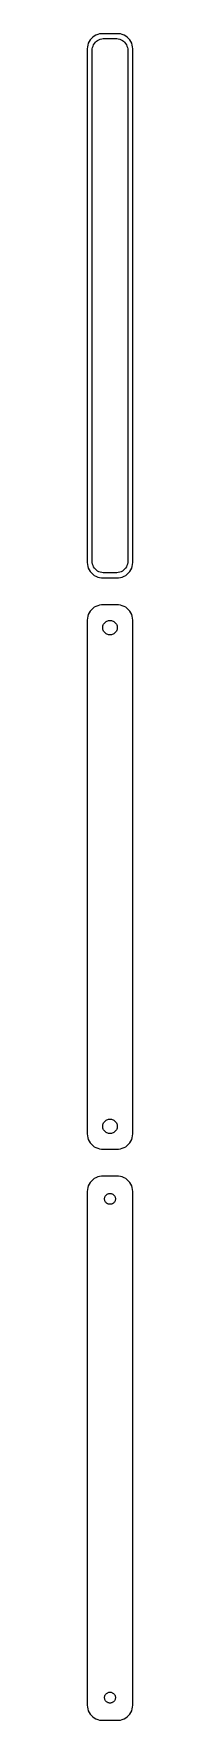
# Model space of a CAD drawing. Header units: metres. Extents: x -8 to 8, y 288 to 846.
import ezdxf

# ---------------------------------------------------------------- set-up
doc = ezdxf.new("R2010")
doc.units = ezdxf.units.M

msp = doc.modelspace()

# ---------------------------------------------------------------- linework, layer by layer
for p, q in [((-7.14888, 842.841), (-7.34291, 842.243)), ((-6.88153, 843.409), (-7.14888, 842.841)), ((-6.54507, 843.939), (-6.88153, 843.409)), ((-6.14484, 844.423), (-6.54507, 843.939)), ((-5.68712, 844.853), (-6.14484, 844.423)), ((-5.17912, 845.222), (-5.68712, 844.853)), ((-5.3936, 842.366), (-5.13301, 842.776)), ((-4.62889, 845.524), (-5.17912, 845.222)), ((-5.13301, 842.776), (-4.82301, 843.151)), ((-4.82301, 843.151), (-4.46851, 843.484)), ((-4.04507, 845.755), (-4.62889, 845.524)), ((-4.46851, 843.484), (-4.07506, 843.77)), ((-4.07506, 843.77), (-3.64888, 844.004)), ((-3.4369, 845.911), (-4.04507, 845.755)), ((-3.64888, 844.004), (-3.1967, 844.183)), ((-2.81395, 845.99), (-3.4369, 845.911)), ((-3.1967, 844.183), (-2.72565, 844.304)), ((2.81395, 845.99), (-2.81395, 845.99)), ((-2.72565, 844.304), (-2.24316, 844.365)), ((-2.24316, 844.365), (2.24316, 844.365)), ((2.24316, 844.365), (2.72565, 844.304)), ((2.72565, 844.304), (3.1967, 844.183)), ((3.4369, 845.911), (2.81395, 845.99)), ((3.1967, 844.183), (3.64888, 844.004)), ((4.04507, 845.755), (3.4369, 845.911)), ((3.64888, 844.004), (4.07506, 843.77)), ((4.62889, 845.524), (4.04507, 845.755)), ((4.07506, 843.77), (4.46851, 843.484)), ((4.46851, 843.484), (4.82301, 843.151)), ((5.17912, 845.222), (4.62889, 845.524)), ((4.82301, 843.151), (5.13301, 842.776)), ((5.13301, 842.776), (5.3936, 842.366)), ((5.68712, 844.853), (5.17912, 845.222)), ((6.14484, 844.423), (5.68712, 844.853)), ((6.54507, 843.939), (6.14484, 844.423)), ((6.88153, 843.409), (6.54507, 843.939)), ((7.14888, 842.841), (6.88153, 843.409)), ((7.34291, 842.243), (7.14888, 842.841)), ((-7.46057, 841.627), (-7.5, 841)), ((-7.5, 841), (-7.5, 671)), ((-7.34291, 842.243), (-7.46057, 841.627)), ((-5.87262, 840.5), (-5.84209, 840.985)), ((-5.87262, 671.5), (-5.87262, 840.5)), ((-5.84209, 840.985), (-5.75096, 841.463)), ((-5.75096, 841.463), (-5.60068, 841.926)), ((-5.60068, 841.926), (-5.3936, 842.366)), ((5.3936, 842.366), (5.60068, 841.926)), ((5.60068, 841.926), (5.75096, 841.463)), ((5.75096, 841.463), (5.84209, 840.985)), ((5.84209, 840.985), (5.87262, 840.5)), ((5.87262, 840.5), (5.87262, 671.5)), ((7.46057, 841.627), (7.34291, 842.243)), ((7.5, 841), (7.46057, 841.627)), ((7.5, 671), (7.5, 841)), ((-7.5, 671), (-7.46057, 670.373)), ((-7.46057, 670.373), (-7.34291, 669.757)), ((-7.34291, 669.757), (-7.14888, 669.159)), ((-5.84209, 671.015), (-5.87262, 671.5)), ((-5.75096, 670.537), (-5.84209, 671.015)), ((-5.60068, 670.074), (-5.75096, 670.537)), ((-5.3936, 669.634), (-5.60068, 670.074)), ((-5.13301, 669.224), (-5.3936, 669.634)), ((5.3936, 669.634), (5.13301, 669.224)), ((5.60068, 670.074), (5.3936, 669.634)), ((5.75096, 670.537), (5.60068, 670.074)), ((5.84209, 671.015), (5.75096, 670.537)), ((5.87262, 671.5), (5.84209, 671.015)), ((7.14888, 669.159), (7.34291, 669.757)), ((7.34291, 669.757), (7.46057, 670.373)), ((7.46057, 670.373), (7.5, 671)), ((-7.14888, 669.159), (-6.88153, 668.591)), ((-6.88153, 668.591), (-6.54507, 668.061)), ((-6.54507, 668.061), (-6.14484, 667.577)), ((-6.14484, 667.577), (-5.68712, 667.147)), ((-5.68712, 667.147), (-5.17912, 666.778)), ((-5.17912, 666.778), (-4.62889, 666.476)), ((-4.82301, 668.849), (-5.13301, 669.224)), ((-4.46851, 668.516), (-4.82301, 668.849)), ((-4.62889, 666.476), (-4.04507, 666.245)), ((-4.07506, 668.23), (-4.46851, 668.516)), ((-3.64888, 667.996), (-4.07506, 668.23)), ((-4.04507, 666.245), (-3.4369, 666.089)), ((-3.1967, 667.817), (-3.64888, 667.996)), ((-3.4369, 666.089), (-2.81395, 666.01)), ((-2.72565, 667.696), (-3.1967, 667.817)), ((-2.81395, 666.01), (2.81395, 666.01)), ((-2.24316, 667.635), (-2.72565, 667.696)), ((2.24316, 667.635), (-2.24316, 667.635)), ((2.72565, 667.696), (2.24316, 667.635)), ((3.1967, 667.817), (2.72565, 667.696)), ((2.81395, 666.01), (3.4369, 666.089)), ((3.64888, 667.996), (3.1967, 667.817)), ((3.4369, 666.089), (4.04507, 666.245)), ((4.07506, 668.23), (3.64888, 667.996)), ((4.04507, 666.245), (4.62889, 666.476)), ((4.46851, 668.516), (4.07506, 668.23)), ((4.82301, 668.849), (4.46851, 668.516)), ((4.62889, 666.476), (5.17912, 666.778)), ((5.13301, 669.224), (4.82301, 668.849)), ((5.17912, 666.778), (5.68712, 667.147)), ((5.68712, 667.147), (6.14484, 667.577)), ((6.14484, 667.577), (6.54507, 668.061)), ((6.54507, 668.061), (6.88153, 668.591)), ((6.88153, 668.591), (7.14888, 669.159)), ((-7.34291, 653.243), (-7.46057, 652.627)), ((-7.14888, 653.841), (-7.34291, 653.243)), ((-6.88153, 654.409), (-7.14888, 653.841)), ((-6.54507, 654.939), (-6.88153, 654.409)), ((-6.14484, 655.423), (-6.54507, 654.939)), ((-5.68712, 655.853), (-6.14484, 655.423)), ((-5.17912, 656.222), (-5.68712, 655.853)), ((-4.62889, 656.524), (-5.17912, 656.222)), ((-4.04507, 656.755), (-4.62889, 656.524)), ((-3.4369, 656.911), (-4.04507, 656.755)), ((-2.81395, 656.99), (-3.4369, 656.911)), ((2.81395, 656.99), (-2.81395, 656.99)), ((3.4369, 656.911), (2.81395, 656.99)), ((4.04507, 656.755), (3.4369, 656.911)), ((4.62889, 656.524), (4.04507, 656.755)), ((5.17912, 656.222), (4.62889, 656.524)), ((5.68712, 655.853), (5.17912, 656.222)), ((6.14484, 655.423), (5.68712, 655.853)), ((6.54507, 654.939), (6.14484, 655.423)), ((6.88153, 654.409), (6.54507, 654.939)), ((7.14888, 653.841), (6.88153, 654.409)), ((7.34291, 653.243), (7.14888, 653.841)), ((7.46057, 652.627), (7.34291, 653.243)), ((-7.46057, 652.627), (-7.5, 652)), ((-7.5, 652), (-7.5, 482)), ((-2.39999, 649.5), (-2.38107, 649.801)), ((-2.38107, 649.199), (-2.39999, 649.5)), ((-2.38107, 649.801), (-2.32458, 650.097)), ((-2.32458, 648.903), (-2.38107, 649.199)), ((-2.32458, 650.097), (-2.23146, 650.383)), ((-2.23146, 648.617), (-2.32458, 648.903)), ((-2.23146, 650.383), (-2.10313, 650.656)), ((-2.10313, 648.344), (-2.23146, 648.617)), ((-2.10313, 650.656), (-1.94164, 650.911)), ((-1.94164, 648.089), (-2.10313, 648.344)), ((-1.94164, 650.911), (-1.74951, 651.143)), ((-1.74951, 647.857), (-1.94164, 648.089)), ((-1.74951, 651.143), (-1.52982, 651.349)), ((-1.52982, 647.651), (-1.74951, 647.857)), ((-1.52982, 651.349), (-1.28598, 651.526)), ((-1.28598, 647.474), (-1.52982, 647.651)), ((-1.28598, 651.526), (-1.02187, 651.672)), ((-1.02187, 647.328), (-1.28598, 647.474)), ((-1.02187, 651.672), (-0.741638, 651.783)), ((-0.741638, 647.217), (-1.02187, 647.328)), ((-0.741638, 651.783), (-0.449707, 651.857)), ((-0.449707, 651.857), (-0.150696, 651.895)), ((-0.150696, 651.895), (0.150696, 651.895)), ((0.150696, 651.895), (0.449707, 651.857)), ((0.449707, 651.857), (0.741638, 651.783)), ((0.741638, 651.783), (1.02187, 651.672)), ((1.02187, 647.328), (0.741638, 647.217)), ((1.02187, 651.672), (1.28598, 651.526)), ((1.28598, 647.474), (1.02187, 647.328)), ((1.28598, 651.526), (1.52982, 651.349)), ((1.52982, 647.651), (1.28598, 647.474)), ((1.52982, 651.349), (1.74951, 651.143)), ((1.74951, 647.857), (1.52982, 647.651)), ((1.74951, 651.143), (1.94164, 650.911)), ((1.94164, 648.089), (1.74951, 647.857)), ((1.94164, 650.911), (2.10313, 650.656)), ((2.10313, 648.344), (1.94164, 648.089)), ((2.10313, 650.656), (2.23146, 650.383)), ((2.23146, 648.617), (2.10313, 648.344)), ((2.23146, 650.383), (2.32458, 650.097)), ((2.32458, 648.903), (2.23146, 648.617)), ((2.32458, 650.097), (2.38107, 649.801)), ((2.38107, 649.199), (2.32458, 648.903)), ((2.38107, 649.801), (2.39999, 649.5)), ((2.39999, 649.5), (2.38107, 649.199)), ((7.5, 652), (7.46057, 652.627)), ((7.5, 482), (7.5, 652)), ((-0.449707, 647.143), (-0.741638, 647.217)), ((-0.150696, 647.105), (-0.449707, 647.143)), ((0.150696, 647.105), (-0.150696, 647.105)), ((0.449707, 647.143), (0.150696, 647.105)), ((0.741638, 647.217), (0.449707, 647.143)), ((-2.23146, 485.383), (-2.10313, 485.656)), ((-2.10313, 485.656), (-1.94164, 485.911)), ((-1.94164, 485.911), (-1.74951, 486.143)), ((-1.74951, 486.143), (-1.52982, 486.349)), ((-1.52982, 486.349), (-1.28598, 486.526)), ((-1.28598, 486.526), (-1.02187, 486.672)), ((-1.02187, 486.672), (-0.741638, 486.783)), ((-0.741638, 486.783), (-0.449707, 486.857)), ((-0.449707, 486.857), (-0.150696, 486.895)), ((-0.150696, 486.895), (0.150696, 486.895)), ((0.150696, 486.895), (0.449707, 486.857)), ((0.449707, 486.857), (0.741638, 486.783)), ((0.741638, 486.783), (1.02187, 486.672)), ((1.02187, 486.672), (1.28598, 486.526)), ((1.28598, 486.526), (1.52982, 486.349)), ((1.52982, 486.349), (1.74951, 486.143)), ((1.74951, 486.143), (1.94164, 485.911)), ((1.94164, 485.911), (2.10313, 485.656)), ((2.10313, 485.656), (2.23146, 485.383)), ((-7.5, 482), (-7.46057, 481.373)), ((-7.46057, 481.373), (-7.34291, 480.757)), ((-7.34291, 480.757), (-7.14888, 480.159)), ((-7.14888, 480.159), (-6.88153, 479.591)), ((-2.39999, 484.5), (-2.38107, 484.801)), ((-2.38107, 484.199), (-2.39999, 484.5)), ((-2.38107, 484.801), (-2.32458, 485.097)), ((-2.32458, 483.903), (-2.38107, 484.199)), ((-2.32458, 485.097), (-2.23146, 485.383)), ((-2.23146, 483.617), (-2.32458, 483.903)), ((-2.10313, 483.344), (-2.23146, 483.617)), ((-1.94164, 483.089), (-2.10313, 483.344)), ((-1.74951, 482.857), (-1.94164, 483.089)), ((-1.52982, 482.651), (-1.74951, 482.857)), ((-1.28598, 482.474), (-1.52982, 482.651)), ((-1.02187, 482.328), (-1.28598, 482.474)), ((-0.741638, 482.217), (-1.02187, 482.328)), ((-0.449707, 482.143), (-0.741638, 482.217)), ((-0.150696, 482.105), (-0.449707, 482.143)), ((0.150696, 482.105), (-0.150696, 482.105)), ((0.449707, 482.143), (0.150696, 482.105)), ((0.741638, 482.217), (0.449707, 482.143)), ((1.02187, 482.328), (0.741638, 482.217)), ((1.28598, 482.474), (1.02187, 482.328)), ((1.52982, 482.651), (1.28598, 482.474)), ((1.74951, 482.857), (1.52982, 482.651)), ((1.94164, 483.089), (1.74951, 482.857)), ((2.10313, 483.344), (1.94164, 483.089)), ((2.23146, 483.617), (2.10313, 483.344)), ((2.23146, 485.383), (2.32458, 485.097)), ((2.32458, 483.903), (2.23146, 483.617)), ((2.32458, 485.097), (2.38107, 484.801)), ((2.38107, 484.199), (2.32458, 483.903)), ((2.38107, 484.801), (2.39999, 484.5)), ((2.39999, 484.5), (2.38107, 484.199)), ((6.88153, 479.591), (7.14888, 480.159)), ((7.14888, 480.159), (7.34291, 480.757)), ((7.34291, 480.757), (7.46057, 481.373)), ((7.46057, 481.373), (7.5, 482)), ((-6.88153, 479.591), (-6.54507, 479.061)), ((-6.54507, 479.061), (-6.14484, 478.577)), ((-6.14484, 478.577), (-5.68712, 478.147)), ((-5.68712, 478.147), (-5.17912, 477.778)), ((-5.17912, 477.778), (-4.62889, 477.476)), ((-4.62889, 477.476), (-4.04507, 477.245)), ((-4.04507, 477.245), (-3.4369, 477.089)), ((-3.4369, 477.089), (-2.81395, 477.01)), ((-2.81395, 477.01), (2.81395, 477.01)), ((2.81395, 477.01), (3.4369, 477.089)), ((3.4369, 477.089), (4.04507, 477.245)), ((4.04507, 477.245), (4.62889, 477.476)), ((4.62889, 477.476), (5.17912, 477.778)), ((5.17912, 477.778), (5.68712, 478.147)), ((5.68712, 478.147), (6.14484, 478.577)), ((6.14484, 478.577), (6.54507, 479.061)), ((6.54507, 479.061), (6.88153, 479.591)), ((-7.46057, 463.627), (-7.5, 463)), ((-7.34291, 464.243), (-7.46057, 463.627)), ((-7.14888, 464.841), (-7.34291, 464.243)), ((-6.88153, 465.409), (-7.14888, 464.841)), ((-6.54507, 465.939), (-6.88153, 465.409)), ((-6.14484, 466.423), (-6.54507, 465.939)), ((-5.68712, 466.853), (-6.14484, 466.423)), ((-5.17912, 467.222), (-5.68712, 466.853)), ((-4.62889, 467.524), (-5.17912, 467.222)), ((-4.04507, 467.755), (-4.62889, 467.524)), ((-3.4369, 467.911), (-4.04507, 467.755)), ((-2.81395, 467.99), (-3.4369, 467.911)), ((2.81395, 467.99), (-2.81395, 467.99)), ((3.4369, 467.911), (2.81395, 467.99)), ((4.04507, 467.755), (3.4369, 467.911)), ((4.62889, 467.524), (4.04507, 467.755)), ((5.17912, 467.222), (4.62889, 467.524)), ((5.68712, 466.853), (5.17912, 467.222)), ((6.14484, 466.423), (5.68712, 466.853)), ((6.54507, 465.939), (6.14484, 466.423)), ((6.88153, 465.409), (6.54507, 465.939)), ((7.14888, 464.841), (6.88153, 465.409)), ((7.34291, 464.243), (7.14888, 464.841)), ((7.46057, 463.627), (7.34291, 464.243)), ((7.5, 463), (7.46057, 463.627)), ((-7.5, 463), (-7.5, 293)), ((-1.79999, 460.5), (-1.7858, 460.726)), ((-1.7858, 460.274), (-1.79999, 460.5)), ((-1.7858, 460.726), (-1.74344, 460.948)), ((-1.74344, 460.052), (-1.7858, 460.274)), ((-1.74344, 460.948), (-1.67358, 461.163)), ((-1.67358, 459.837), (-1.74344, 460.052)), ((-1.67358, 461.163), (-1.57735, 461.367)), ((-1.57735, 459.633), (-1.67358, 459.837)), ((-1.57735, 461.367), (-1.45622, 461.558)), ((-1.45622, 459.442), (-1.57735, 459.633)), ((-1.45622, 461.558), (-1.31213, 461.732)), ((-1.31213, 459.268), (-1.45622, 459.442)), ((-1.31213, 461.732), (-1.14735, 461.887)), ((-1.14735, 459.113), (-1.31213, 459.268)), ((-1.14735, 461.887), (-0.964478, 462.02)), ((-0.964478, 458.98), (-1.14735, 459.113)), ((-0.964478, 462.02), (-0.766388, 462.129)), ((-0.766388, 458.871), (-0.964478, 458.98)), ((-0.766388, 462.129), (-0.556229, 462.212)), ((-0.556229, 458.788), (-0.766388, 458.871)), ((-0.556229, 462.212), (-0.33728, 462.268)), ((-0.33728, 458.732), (-0.556229, 458.788)), ((-0.33728, 462.268), (-0.113022, 462.296)), ((-0.113022, 458.704), (-0.33728, 458.732)), ((-0.113022, 462.296), (0.113022, 462.296)), ((0.113022, 458.704), (-0.113022, 458.704)), ((0.113022, 462.296), (0.33728, 462.268)), ((0.33728, 458.732), (0.113022, 458.704)), ((0.33728, 462.268), (0.556229, 462.212)), ((0.556229, 458.788), (0.33728, 458.732)), ((0.556229, 462.212), (0.766388, 462.129)), ((0.766388, 458.871), (0.556229, 458.788)), ((0.766388, 462.129), (0.964478, 462.02)), ((0.964478, 458.98), (0.766388, 458.871)), ((0.964478, 462.02), (1.14735, 461.887)), ((1.14735, 459.113), (0.964478, 458.98)), ((1.14735, 461.887), (1.31213, 461.732)), ((1.31213, 459.268), (1.14735, 459.113)), ((1.31213, 461.732), (1.45622, 461.558)), ((1.45622, 459.442), (1.31213, 459.268)), ((1.45622, 461.558), (1.57735, 461.367)), ((1.57735, 459.633), (1.45622, 459.442)), ((1.57735, 461.367), (1.67358, 461.163)), ((1.67358, 459.837), (1.57735, 459.633)), ((1.67358, 461.163), (1.74344, 460.948)), ((1.74344, 460.052), (1.67358, 459.837)), ((1.74344, 460.948), (1.7858, 460.726)), ((1.7858, 460.274), (1.74344, 460.052)), ((1.7858, 460.726), (1.79999, 460.5)), ((1.79999, 460.5), (1.7858, 460.274)), ((7.5, 293), (7.5, 463)), ((-1.7858, 295.726), (-1.74344, 295.948)), ((-1.74344, 295.948), (-1.67358, 296.163)), ((-1.67358, 296.163), (-1.57735, 296.367)), ((-1.57735, 296.367), (-1.45622, 296.558)), ((-1.45622, 296.558), (-1.31213, 296.732)), ((-1.31213, 296.732), (-1.14735, 296.887)), ((-1.14735, 296.887), (-0.964478, 297.02)), ((-0.964478, 297.02), (-0.766388, 297.129)), ((-0.766388, 297.129), (-0.556229, 297.212)), ((-0.556229, 297.212), (-0.33728, 297.268)), ((-0.33728, 297.268), (-0.113022, 297.296)), ((-0.113022, 297.296), (0.113022, 297.296)), ((0.113022, 297.296), (0.33728, 297.268)), ((0.33728, 297.268), (0.556229, 297.212)), ((0.556229, 297.212), (0.766388, 297.129)), ((0.766388, 297.129), (0.964478, 297.02)), ((0.964478, 297.02), (1.14735, 296.887)), ((1.14735, 296.887), (1.31213, 296.732)), ((1.31213, 296.732), (1.45622, 296.558)), ((1.45622, 296.558), (1.57735, 296.367)), ((1.57735, 296.367), (1.67358, 296.163)), ((1.67358, 296.163), (1.74344, 295.948)), ((1.74344, 295.948), (1.7858, 295.726)), ((-7.5, 293), (-7.46057, 292.373)), ((-7.46057, 292.373), (-7.34291, 291.757)), ((-7.34291, 291.757), (-7.14888, 291.159)), ((-7.14888, 291.159), (-6.88153, 290.591)), ((-6.88153, 290.591), (-6.54507, 290.061)), ((-1.79999, 295.5), (-1.7858, 295.726)), ((-1.7858, 295.274), (-1.79999, 295.5)), ((-1.74344, 295.052), (-1.7858, 295.274)), ((-1.67358, 294.837), (-1.74344, 295.052)), ((-1.57735, 294.633), (-1.67358, 294.837)), ((-1.45622, 294.442), (-1.57735, 294.633)), ((-1.31213, 294.268), (-1.45622, 294.442)), ((-1.14735, 294.113), (-1.31213, 294.268)), ((-0.964478, 293.98), (-1.14735, 294.113)), ((-0.766388, 293.871), (-0.964478, 293.98)), ((-0.556229, 293.788), (-0.766388, 293.871)), ((-0.33728, 293.732), (-0.556229, 293.788)), ((-0.113022, 293.704), (-0.33728, 293.732)), ((0.113022, 293.704), (-0.113022, 293.704)), ((0.33728, 293.732), (0.113022, 293.704)), ((0.556229, 293.788), (0.33728, 293.732)), ((0.766388, 293.871), (0.556229, 293.788)), ((0.964478, 293.98), (0.766388, 293.871)), ((1.14735, 294.113), (0.964478, 293.98)), ((1.31213, 294.268), (1.14735, 294.113)), ((1.45622, 294.442), (1.31213, 294.268)), ((1.57735, 294.633), (1.45622, 294.442)), ((1.67358, 294.837), (1.57735, 294.633)), ((1.74344, 295.052), (1.67358, 294.837)), ((1.7858, 295.274), (1.74344, 295.052)), ((1.7858, 295.726), (1.79999, 295.5)), ((1.79999, 295.5), (1.7858, 295.274)), ((6.54507, 290.061), (6.88153, 290.591)), ((6.88153, 290.591), (7.14888, 291.159)), ((7.14888, 291.159), (7.34291, 291.757)), ((7.34291, 291.757), (7.46057, 292.373)), ((7.46057, 292.373), (7.5, 293)), ((-6.54507, 290.061), (-6.14484, 289.577)), ((-6.14484, 289.577), (-5.68712, 289.147)), ((-5.68712, 289.147), (-5.17912, 288.778)), ((-5.17912, 288.778), (-4.62889, 288.476)), ((-4.62889, 288.476), (-4.04507, 288.245)), ((-4.04507, 288.245), (-3.4369, 288.089)), ((-3.4369, 288.089), (-2.81395, 288.01)), ((-2.81395, 288.01), (2.81395, 288.01)), ((2.81395, 288.01), (3.4369, 288.089)), ((3.4369, 288.089), (4.04507, 288.245)), ((4.04507, 288.245), (4.62889, 288.476)), ((4.62889, 288.476), (5.17912, 288.778)), ((5.17912, 288.778), (5.68712, 289.147)), ((5.68712, 289.147), (6.14484, 289.577)), ((6.14484, 289.577), (6.54507, 290.061))]:
    msp.add_line(p, q)

doc.saveas('drawing.dxf')
